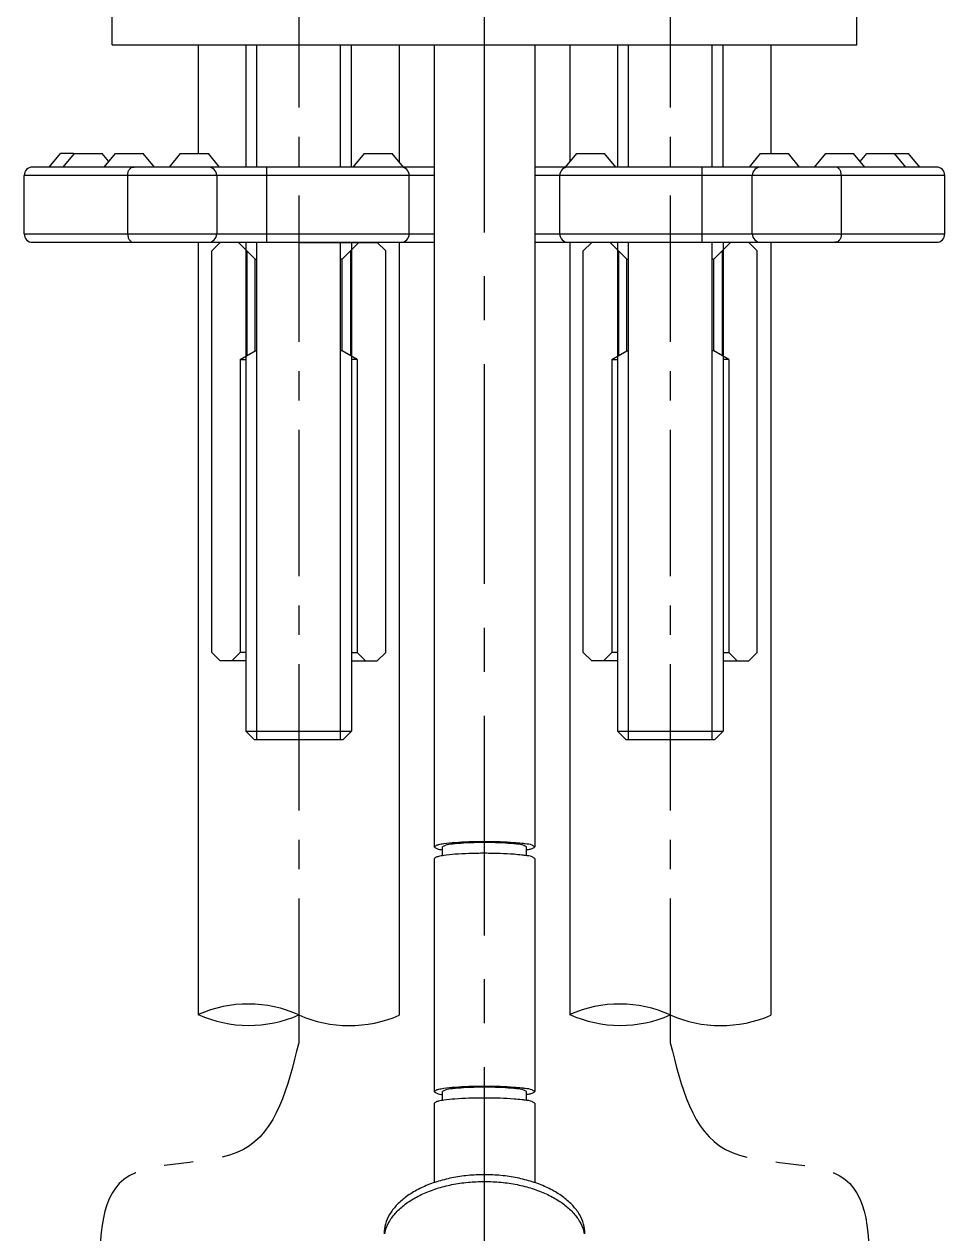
# Model space of a CAD drawing. Extents: x 21489 to 22083, y -3026 to -2606.
# Drawn here: x 21622 to 21677, y -2909.5 to -2837.2 of the extents above; entities that cross this region are included whole.
import ezdxf

# ---------------------------------------------------------------- set-up
doc = ezdxf.new("R2010")
doc.units = 0
doc.header["$LTSCALE"] = 7
doc.header["$MEASUREMENT"] = 0
doc.linetypes.add('CENTER', pattern=[2, 1.25, -0.25, 0.25, -0.25])
doc.layers.get('0').update_dxf_attribs({"color": 2, "linetype": 'CONTINUOUS'})
for name, color, linetype in [('CL', 1, 'CENTER'), ('D', 2, 'CONTINUOUS'), ('DWG', 7, 'CONTINUOUS')]:
    doc.layers.add(name, color=color, linetype=linetype)

msp = doc.modelspace()

# ---------------------------------------------------------------- linework, layer by layer
at = {"color": 7, "linetype": 'Continuous'}
for p, q in [((21627.2146, -2838.44828), (21627.2146, -2834.94828)), ((21671.7146, -2838.44828), (21671.7146, -2834.94828)), ((21635.20406, -2838.44828), (21635.20406, -2845.74869)), ((21657.40406, -2838.44828), (21657.40406, -2845.74869))]:
    msp.add_line(p, q, dxfattribs=at)
at = {"layer": 'CL', "ltscale": 1.5}
msp.add_line((21649.4602, -2975.65352), (21649.4602, -2688.09979), dxfattribs=at)
at = {"layer": 'CL'}
for p, q in [((21638.36506, -2833.44869), (21638.36506, -2898.06816)), ((21660.56506, -2833.44869), (21660.56506, -2898.06816))]:
    msp.add_line(p, q, dxfattribs=at)
for points in [[(21638.36506, -2898.06816), (21635.06535, -2904.44075), (21627.91103, -2906.24666), (21626.46645, -2912.82914)], [(21660.56506, -2898.06816), (21663.86686, -2904.44075), (21671.02118, -2906.24666), (21672.46576, -2912.82914)]]:
    msp.add_spline(points, degree=3, dxfattribs=at)
at = {"layer": 'D'}
for p, q in [((21635.86506, -2845.74869), (21635.86506, -2838.44828)), ((21640.86506, -2845.74869), (21640.86506, -2838.44828)), ((21658.06506, -2845.74869), (21658.06506, -2838.44828)), ((21663.06506, -2845.74869), (21663.06506, -2838.44828)), ((21635.26506, -2850.74869), (21635.26506, -2857.01775)), ((21635.86506, -2879.9487), (21635.86506, -2850.24869)), ((21640.86506, -2879.9487), (21640.86506, -2850.24869)), ((21641.46506, -2850.74869), (21641.46506, -2857.01775)), ((21657.46506, -2850.74869), (21657.46506, -2857.01775)), ((21658.06506, -2879.9487), (21658.06506, -2850.24869)), ((21663.06506, -2879.9487), (21663.06506, -2850.24869)), ((21663.66506, -2850.74869), (21663.66506, -2857.01775))]:
    msp.add_line(p, q, dxfattribs=at)
for centre, radius, start, end in [((21635.34262, -2903.12067), 7.3653, 65.7545858, 113.8275279), ((21657.54053, -2903.12067), 7.3653, 65.7545858, 113.8275279), ((21635.39168, -2889.66751), 7.3653, 245.7545858, 293.8275279), ((21641.39215, -2889.56057), 7.48313, 246.1563167, 293.425797), ((21657.58959, -2889.66751), 7.3653, 245.7545858, 293.8275279), ((21663.59006, -2889.56057), 7.48313, 246.1563167, 293.425797)]:
    msp.add_arc(centre, radius, start, end, dxfattribs=at)
at = {"layer": 'DWG'}
for p, q in [((21632.36715, -2838.44828), (21632.36715, -2844.94828)), ((21641.52606, -2845.74869), (21641.52606, -2838.44828)), ((21644.36715, -2838.44828), (21644.36715, -2845.44218)), ((21646.46506, -2838.44828), (21646.46506, -2886.36901)), ((21652.46506, -2838.44828), (21652.46506, -2886.36901)), ((21654.56506, -2838.44828), (21654.56506, -2845.43969)), ((21663.72606, -2845.74869), (21663.72606, -2838.44828)), ((21666.56506, -2838.44828), (21666.56506, -2844.94828)), ((21623.46506, -2845.74828), (21624.13634, -2844.94828)), ((21624.91645, -2844.94828), (21624.13634, -2844.94828)), ((21624.29988, -2845.74828), (21624.97116, -2844.94828)), ((21624.97125, -2844.94828), (21626.62851, -2844.94828)), ((21627.02366, -2845.41909), (21626.6286, -2844.94828)), ((21626.74744, -2845.74828), (21627.41872, -2844.94828)), ((21627.41901, -2844.94828), (21629.07587, -2844.94828)), ((21629.74744, -2845.74828), (21629.07616, -2844.94828)), ((21630.64095, -2845.74828), (21631.31223, -2844.94828)), ((21631.31239, -2844.94828), (21632.96951, -2844.94828)), ((21633.64095, -2845.74828), (21632.96967, -2844.94828)), ((21641.624, -2845.74828), (21642.29528, -2844.94828)), ((21642.29544, -2844.94828), (21643.95256, -2844.94828)), ((21644.624, -2845.74828), (21643.95272, -2844.94828)), ((21654.30613, -2845.74828), (21654.97741, -2844.94828)), ((21654.97757, -2844.94828), (21656.63469, -2844.94828)), ((21657.30613, -2845.74828), (21656.63485, -2844.94828)), ((21665.28918, -2845.74828), (21665.96046, -2844.94828)), ((21665.96062, -2844.94828), (21667.61774, -2844.94828)), ((21668.28918, -2845.74828), (21667.6179, -2844.94828)), ((21669.18268, -2845.74828), (21669.85396, -2844.94828)), ((21669.85425, -2844.94828), (21671.51112, -2844.94828)), ((21672.18268, -2845.74828), (21671.51141, -2844.94828)), ((21671.90647, -2845.41909), (21672.30152, -2844.94828)), ((21672.30161, -2844.94828), (21673.95888, -2844.94828)), ((21674.63025, -2845.74828), (21673.95897, -2844.94828)), ((21674.01367, -2844.94828), (21674.79378, -2844.94828)), ((21675.46506, -2845.74828), (21674.79378, -2844.94828)), ((21646.46506, -2845.74828), (21622.46626, -2845.74828)), ((21636.46506, -2850.24828), (21636.46506, -2845.74828)), ((21676.4639, -2845.74828), (21652.46506, -2845.74828)), ((21662.46506, -2850.24828), (21662.46506, -2845.74828)), ((21646.46506, -2846.24828), (21621.96506, -2846.24828)), ((21621.96506, -2849.74828), (21621.96506, -2846.24828)), ((21628.13853, -2846.24828), (21628.13853, -2849.74828)), ((21633.46506, -2846.24828), (21633.46506, -2849.74828)), ((21644.96506, -2849.74828), (21644.96506, -2846.24828)), ((21676.96506, -2846.24828), (21652.46506, -2846.24828)), ((21653.96506, -2849.74828), (21653.96506, -2846.24828)), ((21665.46506, -2849.74828), (21665.46506, -2846.24828)), ((21670.79159, -2849.74828), (21670.79159, -2846.24828)), ((21676.96506, -2849.74828), (21676.96506, -2846.24828)), ((21621.96506, -2849.74828), (21646.46506, -2849.74828)), ((21652.46506, -2849.74828), (21676.96506, -2849.74828)), ((21622.46626, -2850.24828), (21646.46506, -2850.24828)), ((21632.36715, -2850.24828), (21632.36715, -2896.42691)), ((21633.16891, -2850.7487), (21633.66891, -2850.24869)), ((21633.16891, -2874.74869), (21633.16891, -2850.7487)), ((21638.36506, -2850.24869), (21633.66891, -2850.24869)), ((21635.76506, -2851.24869), (21634.76506, -2850.24869)), ((21635.20406, -2850.24868), (21635.20406, -2879.4487)), ((21638.36506, -2850.24869), (21643.06122, -2850.24869)), ((21640.96506, -2851.24869), (21641.96506, -2850.24869)), ((21641.52606, -2850.24868), (21641.52606, -2879.4487)), ((21643.56121, -2850.7487), (21643.06122, -2850.24869)), ((21643.56121, -2874.74869), (21643.56121, -2850.7487)), ((21644.36715, -2850.24828), (21644.36715, -2896.42691)), ((21652.46506, -2850.24828), (21676.4639, -2850.24828)), ((21654.56506, -2850.24828), (21654.56506, -2896.42691)), ((21655.36891, -2850.7487), (21655.86891, -2850.24869)), ((21655.36891, -2874.74869), (21655.36891, -2850.7487)), ((21657.96506, -2851.24869), (21656.96506, -2850.24869)), ((21657.40406, -2850.24868), (21657.40406, -2879.4487)), ((21663.16506, -2851.24869), (21664.16506, -2850.24869)), ((21663.72606, -2850.24868), (21663.72606, -2879.4487)), ((21665.76121, -2850.7487), (21665.26122, -2850.24869)), ((21665.76121, -2874.74869), (21665.76121, -2850.7487)), ((21666.56506, -2850.24828), (21666.56506, -2896.42691)), ((21635.76506, -2851.24869), (21635.86506, -2851.24869)), ((21635.76506, -2856.72908), (21635.76506, -2851.24869)), ((21640.96506, -2851.24869), (21640.86506, -2851.24869)), ((21640.96506, -2856.72908), (21640.96506, -2851.24869)), ((21657.96506, -2856.72908), (21657.96506, -2851.24869)), ((21657.96506, -2851.24869), (21658.06506, -2851.24869)), ((21663.16506, -2851.24869), (21663.06506, -2851.24869)), ((21663.16506, -2856.72908), (21663.16506, -2851.24869)), ((21634.86506, -2857.24869), (21635.76506, -2856.72908)), ((21635.76506, -2856.72908), (21635.86506, -2856.72908)), ((21640.96506, -2856.72908), (21640.86506, -2856.72908)), ((21641.86506, -2857.24869), (21640.96506, -2856.72908)), ((21657.06506, -2857.24869), (21657.96506, -2856.72908)), ((21657.96506, -2856.72908), (21658.06506, -2856.72908)), ((21663.16506, -2856.72908), (21663.06506, -2856.72908)), ((21664.06506, -2857.24869), (21663.16506, -2856.72908)), ((21634.86506, -2857.24869), (21635.20406, -2857.24869)), ((21634.86506, -2857.24869), (21634.86506, -2874.74869)), ((21641.86506, -2857.24869), (21641.52606, -2857.24869)), ((21641.86506, -2857.24869), (21641.86506, -2874.74869)), ((21657.06506, -2857.24869), (21657.06506, -2874.74869)), ((21657.06506, -2857.24869), (21657.40406, -2857.24869)), ((21664.06506, -2857.24869), (21663.72606, -2857.24869)), ((21664.06506, -2857.24869), (21664.06506, -2874.74869)), ((21633.66891, -2875.24869), (21633.16891, -2874.74869)), ((21634.36506, -2875.24869), (21634.86506, -2874.74869)), ((21635.20406, -2874.74869), (21634.86506, -2874.74869)), ((21641.52606, -2874.74869), (21641.86506, -2874.74869)), ((21642.36506, -2875.24869), (21641.86506, -2874.74869)), ((21643.06122, -2875.24869), (21643.56121, -2874.74869)), ((21655.86891, -2875.24869), (21655.36891, -2874.74869)), ((21656.56506, -2875.24869), (21657.06506, -2874.74869)), ((21657.40406, -2874.74869), (21657.06506, -2874.74869)), ((21663.72606, -2874.74869), (21664.06506, -2874.74869)), ((21664.56506, -2875.24869), (21664.06506, -2874.74869)), ((21665.26122, -2875.24869), (21665.76121, -2874.74869)), ((21635.20406, -2875.24869), (21633.66891, -2875.24869)), ((21641.52606, -2875.24869), (21643.06122, -2875.24869)), ((21657.40406, -2875.24869), (21655.86891, -2875.24869)), ((21663.72606, -2875.24869), (21665.26122, -2875.24869)), ((21635.20406, -2879.4487), (21641.52606, -2879.4487)), ((21635.70406, -2879.9487), (21635.20406, -2879.4487)), ((21641.02606, -2879.9487), (21641.52606, -2879.4487)), ((21657.90406, -2879.9487), (21657.40406, -2879.4487)), ((21657.40406, -2879.4487), (21663.72606, -2879.4487)), ((21663.22606, -2879.9487), (21663.72606, -2879.4487)), ((21635.70406, -2879.9487), (21641.02606, -2879.9487)), ((21657.90406, -2879.9487), (21663.22606, -2879.9487)), ((21646.96506, -2886.89255), (21646.96506, -2886.36901)), ((21651.96506, -2886.89255), (21651.96506, -2886.36901)), ((21646.46506, -2887.06517), (21646.46506, -2900.9884)), ((21652.46506, -2887.06517), (21652.46506, -2900.9884)), ((21646.96506, -2901.51194), (21646.96506, -2900.9884)), ((21651.96506, -2901.51194), (21651.96506, -2900.9884)), ((21646.46506, -2901.68456), (21646.46506, -2906.42455)), ((21652.46506, -2901.68456), (21652.46506, -2906.42455))]:
    msp.add_line(p, q, dxfattribs=at)
for centre, start, end in [((21622.46506, -2846.24828), 90, 180), ((21632.96506, -2846.24828), 0, 90), ((21644.46506, -2846.24828), 0, 90), ((21654.46506, -2846.24828), 90, 180), ((21665.96506, -2846.24828), 90, 180), ((21676.46506, -2846.24828), 0, 90), ((21622.46506, -2849.74828), 180, 270), ((21632.96506, -2849.74828), 270, 0), ((21644.46506, -2849.74828), 270, 0), ((21654.46506, -2849.74828), 180, 270), ((21665.96506, -2849.74828), 180, 270), ((21676.46506, -2849.74828), 270, 0)]:
    msp.add_arc(centre, 0.5, start, end, dxfattribs=at)
msp.add_open_spline([(21627.2146, -2838.44828), (21642.04793, -2838.44828), (21656.88126, -2838.44828), (21671.7146, -2838.44828)], degree=3, dxfattribs=at)
for points in [[(21628.13853, -2846.24828), (21628.16805, -2846.05694), (21628.2521, -2845.89473), (21628.3779, -2845.78634), (21628.52629, -2845.74828)], [(21670.79159, -2846.24828), (21670.76208, -2846.05694), (21670.67802, -2845.89473), (21670.55223, -2845.78634), (21670.40384, -2845.74828)], [(21628.13853, -2849.74828), (21628.16805, -2849.93962), (21628.2521, -2850.10183), (21628.3779, -2850.21022), (21628.52629, -2850.24828)], [(21670.79159, -2849.74828), (21670.76208, -2849.93962), (21670.67802, -2850.10183), (21670.55223, -2850.21022), (21670.40384, -2850.24828)], [(21646.72513, -2886.2445), (21646.61189, -2886.27206), (21646.46506, -2886.36901)], [(21646.46506, -2886.36901), (21646.61189, -2886.46596), (21646.96503, -2886.5418)], [(21651.69496, -2886.15848), (21651.22842, -2886.11519), (21650.39211, -2886.07063), (21649.46506, -2886.05527), (21648.53801, -2886.07063), (21647.70171, -2886.11519), (21647.03801, -2886.1846), (21646.72513, -2886.2445)], [(21651.96506, -2886.36901), (21651.81429, -2886.27959), (21651.38017, -2886.20095), (21650.71506, -2886.14259), (21649.89918, -2886.11154), (21649.03094, -2886.11154), (21648.21506, -2886.14259), (21647.54995, -2886.20095), (21647.11583, -2886.27959), (21646.96506, -2886.36901)], [(21652.46506, -2886.36901), (21652.31823, -2886.27206), (21651.89211, -2886.1846), (21651.69496, -2886.15848)], [(21652.20499, -2886.49351), (21652.31823, -2886.46596), (21652.46506, -2886.36901)], [(21646.72513, -2886.94066), (21646.61189, -2886.96822), (21646.46506, -2887.06517)], [(21651.69496, -2886.85464), (21651.22842, -2886.81135), (21650.39211, -2886.76679), (21649.46506, -2886.75144), (21648.53801, -2886.76679), (21647.70171, -2886.81135), (21647.03801, -2886.88076), (21646.72513, -2886.94066)], [(21652.46506, -2887.06517), (21652.31823, -2886.96822), (21651.89211, -2886.88076), (21651.69496, -2886.85464)], [(21651.96509, -2886.5418), (21652.20499, -2886.49351)], [(21651.69496, -2900.77787), (21651.22842, -2900.73459), (21650.39211, -2900.69003), (21649.46506, -2900.67467), (21648.53801, -2900.69003), (21647.70171, -2900.73459), (21647.03801, -2900.804), (21646.72513, -2900.86389)], [(21651.96506, -2900.9884), (21651.81429, -2900.89898), (21651.38017, -2900.82035), (21650.71506, -2900.76199), (21649.89918, -2900.73093), (21649.03094, -2900.73093), (21648.21506, -2900.76199), (21647.54995, -2900.82035), (21647.11583, -2900.89898), (21646.96506, -2900.9884)], [(21652.46506, -2900.9884), (21652.31823, -2900.89145), (21651.89211, -2900.804), (21651.69496, -2900.77787)], [(21646.72513, -2900.86389), (21646.61189, -2900.89145), (21646.46506, -2900.9884)], [(21646.46506, -2900.9884), (21646.61189, -2901.08535), (21646.96503, -2901.1612)], [(21651.69496, -2901.47403), (21651.22842, -2901.43075), (21650.39211, -2901.38619), (21649.46506, -2901.37083), (21648.53801, -2901.38619), (21647.70171, -2901.43075), (21647.03801, -2901.50016), (21646.72513, -2901.56006)], [(21652.46506, -2901.68456), (21652.31823, -2901.58762), (21651.89211, -2901.50016), (21651.69496, -2901.47403)], [(21651.96509, -2901.1612), (21652.20499, -2901.11291)], [(21652.20499, -2901.11291), (21652.31823, -2901.08535), (21652.46506, -2900.9884)], [(21646.72513, -2901.56006), (21646.61189, -2901.58762), (21646.46506, -2901.68456)], [(21655.46506, -2909.47892), (21655.38324, -2908.89842), (21655.13999, -2908.33376), (21654.74195, -2907.80032), (21654.19996, -2907.31266), (21653.52882, -2906.88409), (21652.74682, -2906.5263), (21651.87529, -2906.24904), (21650.93801, -2906.0599), (21649.96055, -2905.96401), (21648.96957, -2905.96401), (21647.99211, -2906.0599), (21647.05484, -2906.24904), (21646.18331, -2906.5263), (21645.40131, -2906.88409), (21644.73016, -2907.31266), (21644.18818, -2907.80032), (21643.79014, -2908.33376), (21643.54689, -2908.89842), (21643.46506, -2909.47892)], [(21643.50305, -2909.48788), (21643.54689, -2909.30292), (21643.79014, -2908.73825), (21644.18818, -2908.20481), (21644.73016, -2907.71716), (21645.40131, -2907.28858), (21646.18331, -2906.93079), (21647.05484, -2906.65354), (21647.99211, -2906.46439), (21648.96957, -2906.36851), (21649.96055, -2906.36851), (21650.93801, -2906.46439), (21651.87529, -2906.65354), (21652.74682, -2906.93079), (21653.52882, -2907.28858), (21654.19996, -2907.71716), (21654.74195, -2908.20481), (21655.13999, -2908.73825), (21655.38324, -2909.30292), (21655.42707, -2909.48788)]]:
    msp.add_spline(points, degree=3, dxfattribs=at)

doc.saveas('drawing.dxf')
